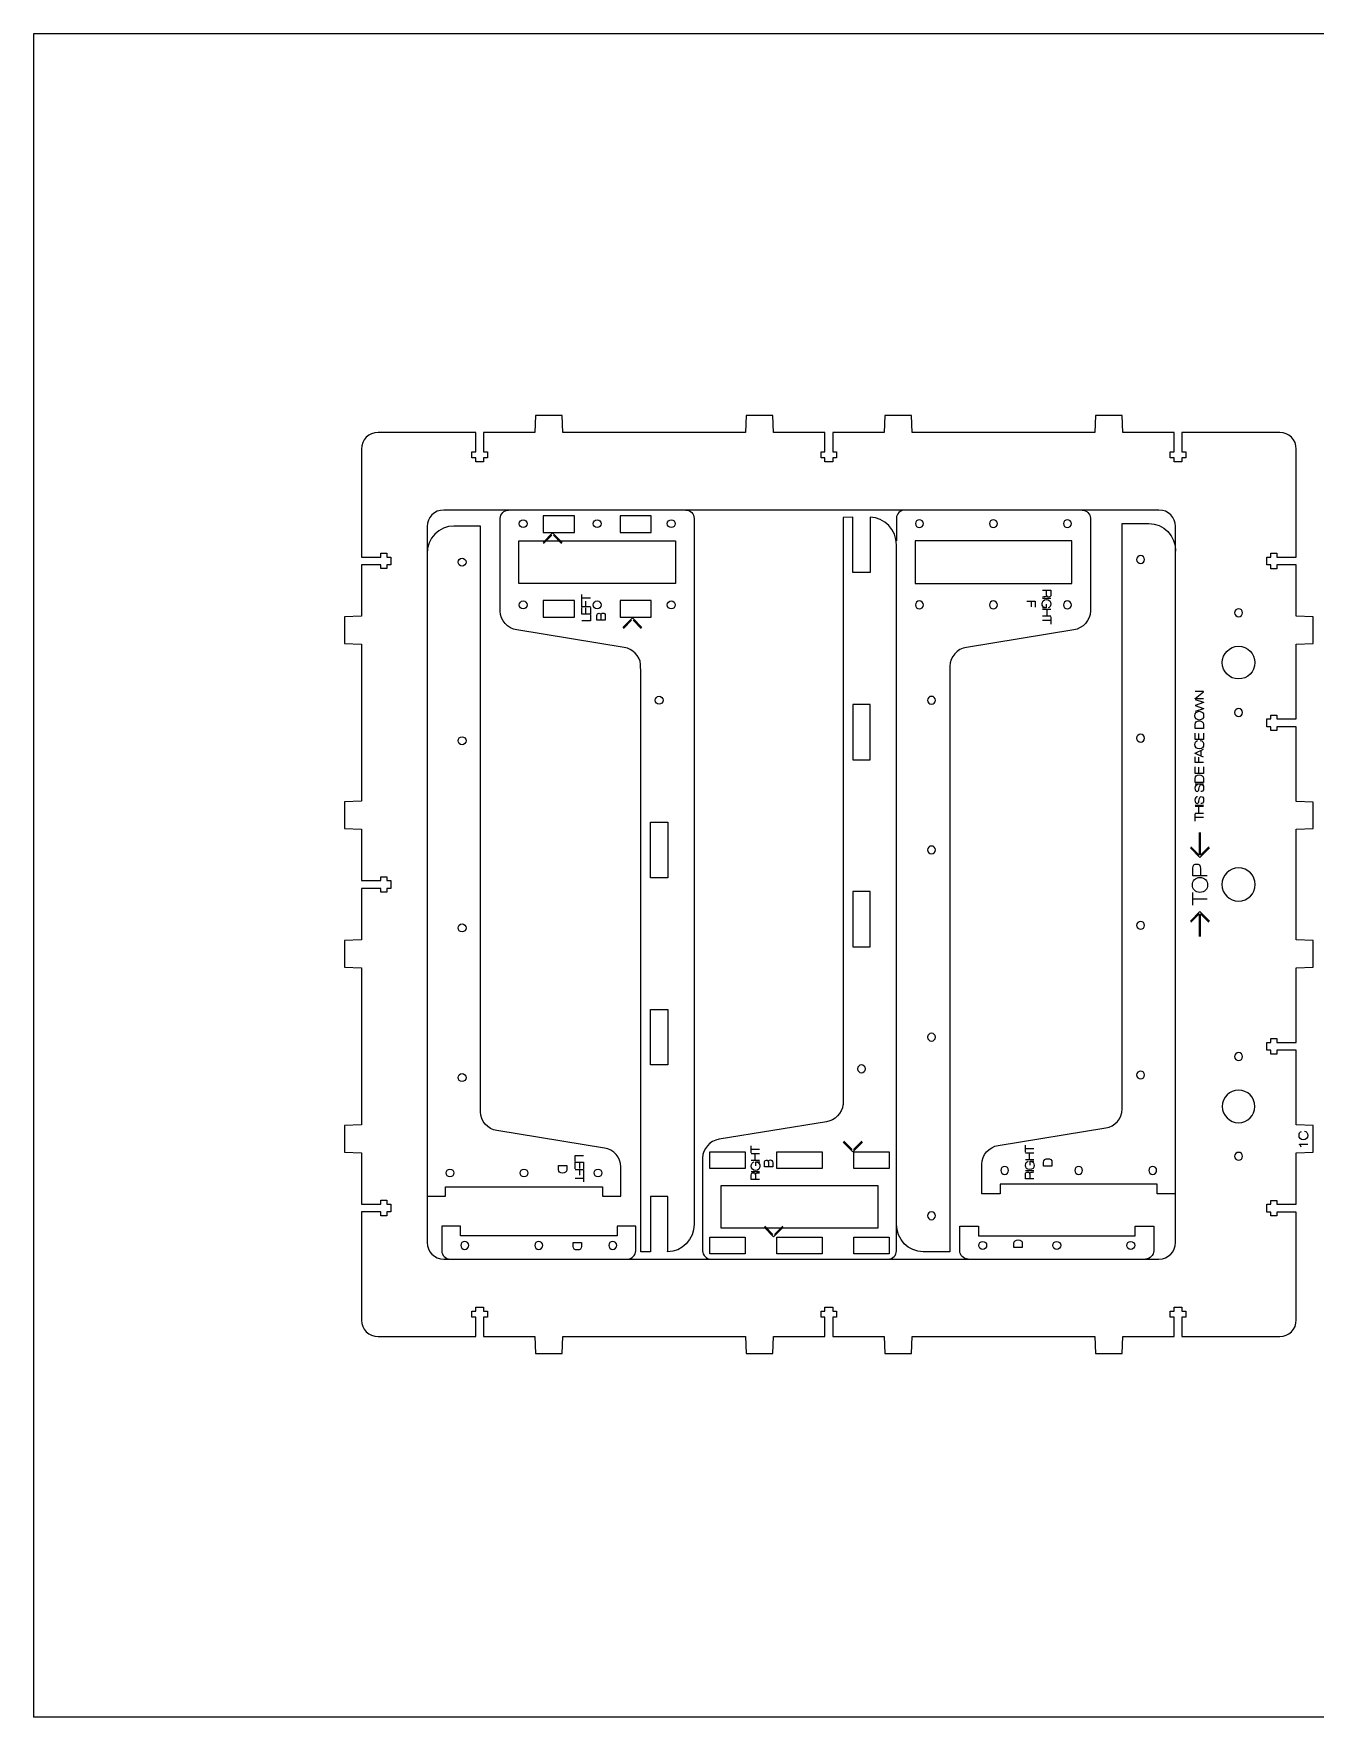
# Model space of a CAD drawing. Header units: millimetres. Extents: x -1219 to 0, y -610 to 0.
# Drawn here: x -1219 to -755, y -610 to 0 of the extents above; entities that cross this region are included whole.
import ezdxf

# ---------------------------------------------------------------- set-up
doc = ezdxf.new("R2010")
doc.units = ezdxf.units.MM
doc.layers.get('0').update_dxf_attribs({"linetype": 'CONTINUOUS', "true_color": 0xffffff})

msp = doc.modelspace()

# ---------------------------------------------------------------- linework, layer by layer
for p, q in [((0, 0), (-1219.2, 0)), ((-1219.2, 0), (-1219.2, -609.6)), ((0, -609.6), (-1219.2, -609.6))]:
    msp.add_line(p, q)
at = {"color": 1, "true_color": 0xff0000}
for points in [[(-1027.78, -138.27), (-1037.41, -138.27), (-1037.66, -144.38), (-1056.27, -144.38), (-1056.27, -151.42), (-1054.86, -151.42), (-1054.86, -153.63), (-1056.27, -153.63), (-1056.27, -155.08), (-1059.08, -155.08), (-1059.08, -153.63), (-1060.48, -153.63), (-1060.48, -151.42), (-1059.08, -151.42), (-1059.08, -144.38), (-1094.48, -144.38)], [(-767.9, -144.38), (-787.2, -144.38), (-803.31, -144.38), (-803.31, -151.42), (-801.9, -151.42), (-801.9, -153.63), (-803.31, -153.63), (-803.31, -155.08), (-806.12, -155.08), (-806.12, -153.63), (-807.52, -153.63), (-807.52, -151.42), (-806.12, -151.42), (-806.12, -144.38), (-824.73, -144.38), (-824.98, -138.28), (-834.61, -138.28), (-834.86, -144.38), (-901.04, -144.38), (-901.3, -138.28), (-910.93, -138.28), (-911.18, -144.38), (-929.79, -144.38), (-929.79, -151.42), (-928.38, -151.42), (-928.38, -153.63), (-929.79, -153.63), (-929.79, -155.08), (-932.6, -155.08), (-932.6, -153.63), (-934, -153.63), (-934, -151.42), (-932.6, -151.42), (-932.6, -144.38), (-951.2, -144.38), (-951.46, -138.28), (-961.09, -138.28), (-961.34, -144.38), (-1027.53, -144.38), (-1027.78, -138.27), (-1027.78, -138.27)], [(-1100.5, -150.4), (-1100.5, -169.7), (-1100.5, -189.49), (-1093.46, -189.49), (-1093.46, -188.08), (-1091.25, -188.08), (-1091.25, -189.49), (-1089.81, -189.49), (-1089.81, -192.3), (-1091.25, -192.3), (-1091.25, -193.7), (-1093.46, -193.7), (-1093.46, -192.3), (-1100.5, -192.3), (-1100.5, -210.91), (-1106.61, -211.16), (-1106.61, -220.79), (-1100.5, -221.04), (-1100.5, -277.9), (-1106.61, -278.15), (-1106.61, -287.78), (-1100.5, -288.03), (-1100.5, -306.64), (-1093.46, -306.64), (-1093.46, -305.24), (-1091.25, -305.24), (-1091.25, -306.64), (-1089.81, -306.64), (-1089.81, -309.45), (-1091.25, -309.45), (-1091.25, -310.86), (-1093.46, -310.86), (-1093.46, -309.45), (-1100.5, -309.45), (-1100.5, -328.06), (-1106.61, -328.31), (-1106.61, -337.94), (-1100.5, -338.19), (-1100.5, -395.07), (-1106.61, -395.32), (-1106.61, -404.95), (-1100.5, -405.2), (-1100.5, -423.81), (-1093.46, -423.81), (-1093.46, -422.4), (-1091.25, -422.4), (-1091.25, -423.81), (-1089.81, -423.81), (-1089.81, -426.62), (-1091.25, -426.62), (-1091.25, -428.02), (-1093.46, -428.02), (-1093.46, -426.62), (-1100.5, -426.62), (-1100.5, -442.72), (-1100.5, -465.74)], [(-761.88, -465.73), (-761.88, -446.43), (-761.88, -426.66), (-768.92, -426.66), (-768.92, -428.06), (-771.13, -428.06), (-771.13, -426.66), (-772.58, -426.66), (-772.58, -423.85), (-771.13, -423.85), (-771.13, -422.44), (-768.92, -422.44), (-768.92, -423.85), (-761.88, -423.85), (-761.88, -405.24), (-755.77, -404.99), (-755.77, -395.35), (-761.88, -395.1), (-761.88, -368.08), (-768.92, -368.08), (-768.92, -369.48), (-771.13, -369.48), (-771.13, -368.08), (-772.58, -368.08), (-772.58, -365.27), (-771.13, -365.27), (-771.13, -363.86), (-768.92, -363.86), (-768.92, -365.27), (-761.88, -365.27), (-761.88, -338.24), (-755.77, -337.99), (-755.77, -328.36), (-761.88, -328.11), (-761.88, -288.08), (-755.77, -287.83), (-755.77, -278.2), (-761.88, -277.95), (-761.88, -250.92), (-768.92, -250.92), (-768.92, -252.32), (-771.13, -252.32), (-771.13, -250.92), (-772.58, -250.92), (-772.58, -248.11), (-771.13, -248.11), (-771.13, -246.7), (-768.92, -246.7), (-768.92, -248.11), (-761.88, -248.11), (-761.88, -221.08), (-755.77, -220.83), (-755.77, -211.2), (-761.88, -210.95), (-761.88, -192.34), (-768.92, -192.34), (-768.92, -193.74), (-771.13, -193.74), (-771.13, -192.34), (-772.58, -192.34), (-772.58, -189.53), (-771.13, -189.53), (-771.13, -188.12), (-768.92, -188.12), (-768.92, -189.53), (-761.88, -189.53), (-761.88, -150.4)], [(-811.62, -172.47), (-1070.7, -172.47), (-1070.7, -172.47)], [(-1050.21, -209.05), (-1050.21, -179.45), (-1050.21, -175.5)], [(-1034.64, -180.66), (-1023.37, -180.66), (-1023.37, -174.59), (-1034.64, -174.59), (-1034.64, -180.66), (-1034.64, -180.66)], [(-1006.82, -180.66), (-995.56, -180.66), (-995.56, -174.59), (-1006.82, -174.59), (-1006.82, -180.66), (-1006.82, -180.66)], [(-979.99, -175.5), (-979.99, -427.85), (-979.99, -431.04)], [(-916.27, -175.08), (-916.27, -195.14), (-922.5, -195.14), (-922.5, -175.12), (-922.5, -175.1), (-926.04, -175.12), (-926.04, -256.38), (-926.04, -387.8), (-926.09, -387.8)], [(-906.7, -175.48), (-906.7, -183.62)], [(-836.48, -175.48), (-836.48, -209.03)], [(-1076.72, -178.49), (-1076.72, -437.65)], [(-1057.37, -390.33), (-1057.37, -178.27), (-1067.05, -178.27)], [(-1040.48, -177.42), (-1040.48, -177.42)], [(-1013.67, -177.42), (-1013.67, -177.42)], [(-986.86, -177.42), (-986.86, -177.42)], [(-899.83, -177.41), (-899.83, -177.41)], [(-873.02, -177.41), (-873.02, -177.41)], [(-846.21, -177.41), (-846.21, -177.41)], [(-824.94, -389.4), (-824.94, -177.34), (-815.27, -177.34)], [(-805.6, -437.65), (-805.6, -178.49)], [(-1043.49, -183.62), (-986.71, -183.62), (-986.71, -199.12), (-1043.49, -199.12), (-1043.49, -183.62), (-1043.49, -183.62)], [(-906.7, -440.65), (-906.71, -188.3), (-906.71, -185.11)], [(-899.98, -199.11), (-843.2, -199.11), (-843.2, -183.61), (-899.98, -183.61), (-899.98, -199.11), (-899.98, -199.11)], [(-1065.47, -191.33), (-1065.47, -191.33)], [(-816.85, -190.4), (-816.85, -190.4)], [(-1040.48, -206.83), (-1040.48, -206.83)], [(-1034.64, -211.3), (-1023.37, -211.3), (-1023.37, -205.24), (-1034.64, -205.24), (-1034.64, -211.3), (-1034.64, -211.3)], [(-1013.67, -206.83), (-1013.67, -206.83)], [(-1006.82, -211.3), (-995.56, -211.3), (-995.56, -205.24), (-1006.82, -205.24), (-1006.82, -211.3), (-1006.82, -211.3)], [(-986.86, -206.83), (-986.86, -206.83)], [(-899.83, -206.82), (-899.83, -206.82)], [(-873.02, -206.82), (-873.02, -206.82)], [(-846.21, -206.82), (-846.21, -206.82)], [(-782.79, -208.24), (-782.79, -208.24)], [(-1005.3, -222.22), (-1044.24, -215.84)], [(-842.45, -215.83), (-881.39, -222.21)], [(-989.66, -441.07), (-989.55, -440.53), (-989.55, -421.01), (-995.78, -421.01), (-995.78, -441.03), (-999.33, -441.03), (-999.33, -359.77), (-999.32, -231.38), (-999.37, -228.35)], [(-887.36, -229), (-887.36, -441.06), (-897.03, -441.06)], [(-776.87, -227.73), (-776.87, -227.73)], [(-991.24, -241.34), (-991.24, -241.34)], [(-922.5, -262.89), (-916.27, -262.89), (-916.27, -242.83), (-922.5, -242.83), (-922.5, -262.89), (-922.5, -262.89)], [(-895.45, -241.36), (-895.45, -241.36)], [(-782.79, -244.36), (-782.79, -244.36)], [(-1065.47, -256.01), (-1065.47, -256.01)], [(-816.85, -255.08), (-816.85, -255.08)], [(-995.78, -285.53), (-989.55, -285.53), (-989.55, -305.59), (-995.78, -305.59), (-995.78, -285.53), (-995.78, -285.53)], [(-895.45, -295.55), (-895.45, -295.55)], [(-782.79, -302.05), (-782.79, -302.05)], [(-922.5, -330.62), (-916.27, -330.62), (-916.27, -310.56), (-922.5, -310.56), (-922.5, -330.62), (-922.5, -330.62)], [(-816.85, -322.85), (-816.85, -322.85)], [(-1065.47, -323.78), (-1065.47, -323.78)], [(-995.78, -353.26), (-989.55, -353.26), (-989.55, -373.32), (-995.78, -373.32), (-995.78, -353.26), (-995.78, -353.26)], [(-895.45, -363.34), (-895.45, -363.34)], [(-782.79, -368.93), (-782.79, -368.93)], [(-917.96, -374.81), (-917.96, -374.81)], [(-816.85, -377.03), (-816.85, -377.03)], [(-1065.47, -377.97), (-1065.47, -377.97)], [(-782.79, -382.5), (-782.79, -382.5)], [(-932.02, -393.93), (-970.96, -400.31)], [(-869.86, -402.57), (-830.91, -396.19)], [(-1012.46, -403.5), (-1051.4, -397.12)], [(-976.93, -407.1), (-976.93, -436.7), (-976.93, -440.65)], [(-974.3, -404.85), (-961.45, -404.85), (-961.45, -410.92), (-974.3, -410.92), (-974.3, -404.85), (-974.3, -404.85)], [(-949.99, -404.85), (-933.64, -404.85), (-933.64, -410.92), (-949.99, -410.92), (-949.99, -404.85), (-949.99, -404.85)], [(-922.18, -404.85), (-909.34, -404.85), (-909.34, -410.92), (-922.18, -410.92), (-922.18, -404.85), (-922.18, -404.85)], [(-782.79, -405.04), (-782.79, -405.04)], [(-1076.72, -420.95), (-1070, -420.95), (-1070, -417.54), (-1013.21, -417.54), (-1013.21, -420.95), (-1006.49, -420.95), (-1006.49, -410.3)], [(-1069.84, -412.51), (-1069.84, -412.51)], [(-1043.03, -412.51), (-1043.03, -412.51)], [(-1016.22, -412.51), (-1016.22, -412.51)], [(-805.6, -420.02), (-812.32, -420.02), (-812.32, -416.61), (-869.1, -416.61), (-869.1, -420.02), (-875.82, -420.02), (-875.82, -409.36)], [(-866.09, -411.58), (-866.09, -411.58)], [(-839.28, -411.58), (-839.28, -411.58)], [(-812.47, -411.58), (-812.47, -411.58)], [(-970.21, -417.03), (-913.43, -417.03), (-913.43, -432.53), (-970.21, -432.53), (-970.21, -417.03)], [(-1001.15, -440.65), (-1001.15, -431.8), (-1007.87, -431.8), (-1007.87, -435.21), (-1064.65, -435.21), (-1064.65, -431.8), (-1071.37, -431.8), (-1071.37, -440.65)], [(-895.45, -428), (-895.45, -428)], [(-883.77, -440.65), (-883.77, -431.8), (-877.05, -431.8), (-877.05, -435.21), (-820.27, -435.21), (-820.27, -431.8), (-813.55, -431.8), (-813.55, -440.65)], [(-1061.64, -438.73), (-1061.64, -438.73)], [(-1034.83, -438.73), (-1034.83, -438.73)], [(-1008.02, -438.73), (-1008.02, -438.73)], [(-974.3, -435.7), (-961.45, -435.7), (-961.45, -441.76), (-974.3, -441.76), (-974.3, -435.7), (-974.3, -435.7)], [(-949.99, -435.7), (-933.64, -435.7), (-933.64, -441.76), (-949.99, -441.76), (-949.99, -435.7), (-949.99, -435.7)], [(-922.18, -435.7), (-909.34, -435.7), (-909.34, -441.76), (-922.18, -441.76), (-922.18, -435.7), (-922.18, -435.7)], [(-876.9, -438.73), (-876.9, -438.73)], [(-850.09, -438.73), (-850.09, -438.73)], [(-823.28, -438.73), (-823.28, -438.73)], [(-1070.7, -443.67), (-811.62, -443.67)], [(-1094.48, -471.76), (-1075.18, -471.76), (-1059.08, -471.76), (-1059.08, -464.72), (-1060.48, -464.72), (-1060.48, -462.51), (-1059.08, -462.51), (-1059.08, -461.06), (-1056.27, -461.06), (-1056.27, -462.51), (-1054.86, -462.51), (-1054.86, -464.72), (-1056.27, -464.72), (-1056.27, -471.76), (-1037.66, -471.76), (-1037.41, -477.87), (-1027.78, -477.87), (-1027.52, -471.76), (-961.34, -471.76), (-961.09, -477.87), (-951.45, -477.87), (-951.2, -471.76), (-932.6, -471.76), (-932.6, -464.72), (-934, -464.72), (-934, -462.51), (-932.6, -462.51), (-932.6, -461.06), (-929.79, -461.06), (-929.79, -462.51), (-928.38, -462.51), (-928.38, -464.72), (-929.79, -464.72), (-929.79, -471.76), (-911.18, -471.76), (-910.93, -477.87), (-901.29, -477.87), (-901.04, -471.76), (-834.86, -471.76), (-834.61, -477.87), (-824.98, -477.87), (-824.72, -471.76), (-806.12, -471.76), (-806.12, -464.72), (-807.52, -464.72), (-807.52, -462.51), (-806.12, -462.51), (-806.12, -461.06), (-803.31, -461.06), (-803.31, -462.51), (-801.9, -462.51), (-801.9, -464.72), (-803.31, -464.72), (-803.31, -471.76), (-784.03, -471.76), (-767.9, -471.75)]]:
    msp.add_lwpolyline(points, dxfattribs=at)
at = {"color": 5, "true_color": 0x0000ff}
for points in [[(-1027.74, -184.19), (-1031.23, -180.7), (-1034.72, -184.19)], [(-1031.48, -181.56), (-1034.49, -184.57)], [(-1027.98, -184.56), (-1030.98, -181.56)], [(-1020.63, -205.66), (-1020.63, -203.02)], [(-1017.57, -204.33), (-1020.63, -204.33)], [(-1017.57, -207.47), (-1020.63, -207.47), (-1020.63, -205.32)], [(-1019.21, -207.47), (-1019.21, -205.45)], [(-859.54, -205.49), (-856.51, -205.49), (-856.51, -207.61)], [(-857.92, -205.49), (-857.92, -207.49)], [(-852.46, -206.52), (-852.46, -207.93), (-853.87, -207.93)], [(-853.8, -201.51), (-850.8, -201.51), (-850.8, -203.16)], [(-850.8, -204.49), (-853.8, -204.49)], [(-852.34, -203.27), (-852.35, -201.51)], [(-852.34, -203.28), (-852.34, -203.27)], [(-1017.57, -207.74), (-1017.57, -210.14), (-1020.63, -210.14), (-1020.63, -207.76)], [(-1017.57, -210.44), (-1017.57, -212.58), (-1020.63, -212.58)], [(-1019.21, -210.14), (-1019.21, -207.86)], [(-1015.18, -212.33), (-1015.18, -210.69)], [(-1012.15, -210.8), (-1012.15, -212.33), (-1015.18, -212.33), (-1015.18, -212.33)], [(-1013.74, -210.54), (-1013.74, -212.33)], [(-1013.74, -210.54), (-1013.74, -210.54)], [(-998.88, -215), (-1002.37, -211.51), (-1005.86, -215)], [(-1002.62, -212.37), (-1005.63, -215.38)], [(-999.12, -215.37), (-1002.12, -212.37)], [(-853.8, -208.38), (-850.8, -208.38)], [(-850.8, -210.95), (-853.8, -210.95)], [(-853.8, -212.41), (-850.83, -212.41)], [(-852.2, -208.38), (-852.2, -210.95)], [(-850.8, -211.16), (-850.8, -213.74)], [(-795.52, -240.79), (-798.55, -240.79), (-798.55, -240.68), (-795.52, -238.29), (-795.52, -238.19), (-798.55, -238.19)], [(-798.55, -241.09), (-795.52, -242.1), (-795.52, -242.21), (-798.54, -243.25), (-798.54, -243.26), (-795.52, -244.3), (-795.52, -244.41), (-798.55, -245.42)], [(-798.62, -246.93), (-798.62, -246.93)], [(-798.55, -251.56), (-798.55, -250.08)], [(-795.52, -250.08), (-795.52, -251.56), (-798.55, -251.56), (-798.55, -251.56)], [(-795.52, -253.21), (-795.52, -255.6), (-798.55, -255.6), (-798.55, -253.24)], [(-797.14, -255.6), (-797.14, -253.34)], [(-795.52, -262.01), (-798.55, -260.62), (-798.55, -260.51), (-795.52, -259.11)], [(-795.52, -263.93), (-798.55, -263.93), (-798.55, -261.81)], [(-797.14, -263.93), (-797.14, -261.93)], [(-796.52, -259.57), (-796.52, -261.56)], [(-795.52, -265.48), (-795.52, -267.86), (-798.55, -267.86), (-798.55, -265.5)], [(-797.14, -267.86), (-797.14, -265.6)], [(-798.55, -271.12), (-798.55, -269.65)], [(-795.52, -269.65), (-795.52, -271.12), (-798.55, -271.12), (-798.55, -271.12)], [(-798.55, -271.58), (-795.52, -271.58)], [(-797.15, -273.59), (-796.98, -272.59)], [(-798.55, -279.28), (-795.52, -279.28)], [(-798.55, -279.71), (-795.52, -279.71)], [(-797.15, -277.93), (-796.98, -276.92)], [(-797.14, -282.31), (-797.14, -279.71)], [(-795.52, -282.31), (-798.55, -282.31)], [(-798.55, -285.09), (-798.55, -282.48)], [(-795.52, -283.78), (-798.55, -283.78)], [(-797.04, -289.23), (-797.04, -297.43), (-800.05, -294.42)], [(-793.54, -294.43), (-796.53, -297.43), (-796.53, -289.23)], [(-793.3, -294.8), (-796.79, -298.29), (-800.27, -294.8)], [(-794.17, -304.9), (-799.4, -304.9), (-799.4, -302.1)], [(-796.55, -302.31), (-796.56, -304.9)], [(-799.52, -308.22), (-799.52, -308.22)], [(-799.4, -315.49), (-799.4, -310.98)], [(-794.17, -313.31), (-799.35, -313.31)], [(-800.27, -321.34), (-796.79, -317.85), (-793.3, -321.34)], [(-800.04, -321.71), (-797.04, -318.72), (-797.04, -326.92)], [(-796.54, -326.92), (-796.54, -318.71), (-793.53, -321.72)], [(-925.98, -401.35), (-922.5, -404.84), (-919.01, -401.35)], [(-925.75, -400.98), (-922.75, -403.98)], [(-922.24, -403.98), (-919.23, -400.97)], [(-760.73, -402.21), (-760.73, -402.1), (-757.75, -402.1)], [(-1023.08, -408.33), (-1023.08, -406.18), (-1020.03, -406.18)], [(-959.3, -405.25), (-959.3, -402.67)], [(-959.3, -405.46), (-956.3, -405.46)], [(-956.3, -408.02), (-959.3, -408.02)], [(-956.3, -404), (-959.27, -404)], [(-957.9, -408.02), (-957.9, -405.46)], [(-859.98, -404.99), (-859.98, -402.41)], [(-859.98, -405.2), (-856.98, -405.2)], [(-856.98, -407.77), (-859.98, -407.77)], [(-856.98, -403.74), (-859.95, -403.74)], [(-858.58, -407.77), (-858.58, -405.2)], [(-858.32, -409.64), (-858.32, -408.23), (-856.91, -408.23)], [(-1029.14, -411.27), (-1029.14, -409.8), (-1026.11, -409.8), (-1026.11, -409.8)], [(-1026.11, -409.8), (-1026.11, -411.27)], [(-1023.08, -411.03), (-1023.08, -408.62), (-1020.03, -408.62), (-1020.03, -411)], [(-1023.08, -411.3), (-1020.03, -411.3), (-1020.03, -413.44)], [(-1023.08, -414.43), (-1020.03, -414.43)], [(-1021.45, -408.62), (-1021.45, -410.91)], [(-1021.45, -411.3), (-1021.45, -413.32)], [(-1020.03, -413.11), (-1020.03, -415.75)], [(-959.3, -411.92), (-956.3, -411.92)], [(-956.3, -414.9), (-959.3, -414.9), (-959.3, -413.25)], [(-957.76, -413.13), (-957.76, -413.14)], [(-957.76, -413.14), (-957.75, -414.9)], [(-957.64, -409.89), (-957.64, -408.48), (-956.23, -408.48)], [(-954.54, -410.33), (-954.54, -408.69)], [(-951.51, -408.8), (-951.51, -410.33), (-954.54, -410.33), (-954.54, -410.33)], [(-953.1, -408.54), (-953.1, -410.33)], [(-953.1, -408.54), (-953.09, -408.54)], [(-859.98, -411.66), (-856.98, -411.66)], [(-856.98, -414.64), (-859.98, -414.64), (-859.98, -412.99)], [(-858.44, -412.88), (-858.43, -412.88), (-858.43, -414.64)], [(-853.42, -410.1), (-853.42, -408.62)], [(-850.38, -408.62), (-850.38, -410.1), (-853.42, -410.1), (-853.42, -410.1)], [(-954.67, -432.18), (-951.19, -435.67), (-947.7, -432.18)], [(-954.44, -431.81), (-951.44, -434.81)], [(-950.93, -434.81), (-947.92, -431.8)], [(-1023.8, -439.11), (-1023.8, -437.63), (-1020.77, -437.63), (-1020.77, -437.63)], [(-1020.77, -437.63), (-1020.77, -439.11)], [(-864.15, -439.47), (-864.15, -438)], [(-861.12, -438), (-861.12, -439.47), (-864.15, -439.47), (-864.15, -439.47)]]:
    msp.add_lwpolyline(points, dxfattribs=at)
at = {"color": 1, "true_color": 0xff0000}
for points in [[(-1094.48, -144.38), (-1097.79, -144.38), (-1100.5, -147.09), (-1100.5, -150.4)], [(-761.88, -150.4), (-761.88, -147.09), (-764.59, -144.38), (-767.9, -144.38)], [(-1070.7, -172.47), (-1074.01, -172.47), (-1076.72, -175.18), (-1076.72, -178.49)], [(-1050.21, -175.5), (-1050.21, -173.84), (-1048.85, -172.49), (-1047.2, -172.49)], [(-1043.34, -177.42), (-1043.34, -176.63), (-1042.7, -175.99), (-1041.91, -175.99)], [(-1041.91, -175.99), (-1041.12, -175.99), (-1040.48, -176.63), (-1040.48, -177.42)], [(-1016.53, -177.42), (-1016.53, -176.63), (-1015.89, -175.99), (-1015.1, -175.99)], [(-1015.1, -175.99), (-1014.31, -175.99), (-1013.67, -176.63), (-1013.67, -177.42)], [(-989.72, -177.42), (-989.72, -176.63), (-989.08, -175.99), (-988.29, -175.99)], [(-988.29, -175.99), (-987.5, -175.99), (-986.86, -176.63), (-986.86, -177.42)], [(-982.99, -172.49), (-981.34, -172.49), (-979.99, -173.84), (-979.99, -175.5)], [(-906.71, -185.11), (-906.71, -179.63), (-911, -175.14), (-916.27, -175.08)], [(-903.69, -172.47), (-905.35, -172.47), (-906.7, -173.83), (-906.7, -175.48)], [(-898.4, -175.98), (-899.19, -175.98), (-899.83, -176.62), (-899.83, -177.41)], [(-896.97, -177.41), (-896.97, -176.62), (-897.61, -175.98), (-898.4, -175.98)], [(-871.59, -175.98), (-872.38, -175.98), (-873.02, -176.62), (-873.02, -177.41)], [(-870.16, -177.41), (-870.16, -176.62), (-870.8, -175.98), (-871.59, -175.98)], [(-844.78, -175.98), (-845.57, -175.98), (-846.21, -176.62), (-846.21, -177.41)], [(-843.35, -177.41), (-843.35, -176.62), (-843.99, -175.98), (-844.78, -175.98)], [(-839.49, -172.47), (-837.84, -172.47), (-836.48, -173.83), (-836.48, -175.48)], [(-805.6, -178.49), (-805.6, -175.18), (-808.31, -172.47), (-811.62, -172.47)], [(-1067.05, -178.27), (-1072.36, -178.27), (-1076.72, -182.78), (-1076.72, -188.3)], [(-1041.91, -178.85), (-1042.7, -178.85), (-1043.34, -178.21), (-1043.34, -177.42)], [(-1040.48, -177.42), (-1040.48, -178.21), (-1041.12, -178.85), (-1041.91, -178.85)], [(-1015.1, -178.85), (-1015.89, -178.85), (-1016.53, -178.21), (-1016.53, -177.42)], [(-1013.67, -177.42), (-1013.67, -178.21), (-1014.31, -178.85), (-1015.1, -178.85)], [(-988.29, -178.85), (-989.08, -178.85), (-989.72, -178.21), (-989.72, -177.42)], [(-986.86, -177.42), (-986.86, -178.21), (-987.5, -178.85), (-988.29, -178.85)], [(-899.83, -177.41), (-899.83, -178.2), (-899.19, -178.84), (-898.4, -178.84)], [(-898.4, -178.84), (-897.61, -178.84), (-896.97, -178.2), (-896.97, -177.41)], [(-873.02, -177.41), (-873.02, -178.2), (-872.38, -178.84), (-871.59, -178.84)], [(-871.59, -178.84), (-870.8, -178.84), (-870.16, -178.2), (-870.16, -177.41)], [(-846.21, -177.41), (-846.21, -178.2), (-845.57, -178.84), (-844.78, -178.84)], [(-844.78, -178.84), (-843.99, -178.84), (-843.35, -178.2), (-843.35, -177.41)], [(-815.27, -177.34), (-809.95, -177.34), (-805.6, -181.85), (-805.6, -187.37)], [(-818.28, -188.97), (-819.07, -188.97), (-819.71, -189.61), (-819.71, -190.4)], [(-816.85, -190.4), (-816.85, -189.61), (-817.49, -188.97), (-818.28, -188.97)], [(-1065.47, -191.33), (-1065.47, -190.55), (-1064.83, -189.91), (-1064.04, -189.91)], [(-1064.04, -192.76), (-1064.83, -192.76), (-1065.47, -192.13), (-1065.47, -191.33)], [(-1064.04, -189.91), (-1063.25, -189.91), (-1062.61, -190.55), (-1062.61, -191.33)], [(-1062.61, -191.33), (-1062.61, -192.13), (-1063.25, -192.76), (-1064.04, -192.76)], [(-819.71, -190.4), (-819.71, -191.19), (-819.07, -191.83), (-818.28, -191.83)], [(-818.28, -191.83), (-817.49, -191.83), (-816.85, -191.19), (-816.85, -190.4)], [(-1043.34, -206.83), (-1043.34, -206.04), (-1042.7, -205.4), (-1041.91, -205.4)], [(-1041.91, -208.26), (-1042.7, -208.26), (-1043.34, -207.62), (-1043.34, -206.83)], [(-1041.91, -205.4), (-1041.12, -205.4), (-1040.48, -206.04), (-1040.48, -206.83)], [(-1040.48, -206.83), (-1040.48, -207.62), (-1041.12, -208.26), (-1041.91, -208.26)], [(-1016.53, -206.83), (-1016.53, -206.04), (-1015.89, -205.4), (-1015.1, -205.4)], [(-1015.1, -208.26), (-1015.89, -208.26), (-1016.53, -207.62), (-1016.53, -206.83)], [(-1015.1, -205.4), (-1014.31, -205.4), (-1013.67, -206.04), (-1013.67, -206.83)], [(-1013.67, -206.83), (-1013.67, -207.62), (-1014.31, -208.26), (-1015.1, -208.26)], [(-989.72, -206.83), (-989.72, -206.04), (-989.08, -205.4), (-988.29, -205.4)], [(-988.29, -208.26), (-989.08, -208.26), (-989.72, -207.62), (-989.72, -206.83)], [(-988.29, -205.4), (-987.5, -205.4), (-986.86, -206.04), (-986.86, -206.83)], [(-986.86, -206.83), (-986.86, -207.62), (-987.5, -208.26), (-988.29, -208.26)], [(-898.4, -205.39), (-899.19, -205.39), (-899.83, -206.03), (-899.83, -206.82)], [(-899.83, -206.82), (-899.83, -207.61), (-899.19, -208.25), (-898.4, -208.25)], [(-896.97, -206.82), (-896.97, -206.03), (-897.61, -205.39), (-898.4, -205.39)], [(-898.4, -208.25), (-897.61, -208.25), (-896.97, -207.61), (-896.97, -206.82)], [(-871.59, -205.39), (-872.38, -205.39), (-873.02, -206.03), (-873.02, -206.82)], [(-873.02, -206.82), (-873.02, -207.61), (-872.38, -208.25), (-871.59, -208.25)], [(-870.16, -206.82), (-870.16, -206.03), (-870.8, -205.39), (-871.59, -205.39)], [(-871.59, -208.25), (-870.8, -208.25), (-870.16, -207.61), (-870.16, -206.82)], [(-844.78, -205.39), (-845.57, -205.39), (-846.21, -206.03), (-846.21, -206.82)], [(-846.21, -206.82), (-846.21, -207.61), (-845.57, -208.25), (-844.78, -208.25)], [(-843.35, -206.82), (-843.35, -206.03), (-843.99, -205.39), (-844.78, -205.39)], [(-844.78, -208.25), (-843.99, -208.25), (-843.35, -207.61), (-843.35, -206.82)], [(-1044.24, -215.84), (-1047.52, -215.42), (-1050.21, -212.36), (-1050.21, -209.05)], [(-836.48, -209.03), (-836.48, -212.35), (-839.17, -215.4), (-842.45, -215.83)], [(-782.79, -208.24), (-783.58, -208.24), (-784.22, -208.88), (-784.22, -209.67)], [(-784.22, -209.67), (-784.22, -210.46), (-783.58, -211.1), (-782.79, -211.1)], [(-781.36, -209.67), (-781.36, -208.88), (-782, -208.24), (-782.79, -208.24)], [(-782.79, -211.1), (-782, -211.1), (-781.36, -210.46), (-781.36, -209.67)], [(-999.37, -228.35), (-999.69, -225.31), (-1002.23, -222.62), (-1005.3, -222.22)], [(-881.39, -222.21), (-884.68, -222.63), (-887.36, -225.69), (-887.36, -229)], [(-788.71, -227.73), (-788.71, -224.46), (-786.06, -221.81), (-782.79, -221.81)], [(-782.79, -221.81), (-779.52, -221.81), (-776.87, -224.46), (-776.87, -227.73)], [(-782.79, -233.65), (-786.06, -233.65), (-788.71, -231), (-788.71, -227.73)], [(-776.87, -227.73), (-776.87, -231), (-779.52, -233.65), (-782.79, -233.65)], [(-994.09, -241.34), (-994.09, -240.55), (-993.45, -239.91), (-992.67, -239.91)], [(-992.67, -242.77), (-993.45, -242.77), (-994.09, -242.13), (-994.09, -241.34)], [(-992.67, -239.91), (-991.88, -239.91), (-991.24, -240.55), (-991.24, -241.34)], [(-991.24, -241.34), (-991.24, -242.13), (-991.88, -242.77), (-992.67, -242.77)], [(-894.02, -239.93), (-894.81, -239.94), (-895.45, -240.57), (-895.45, -241.36)], [(-895.45, -241.36), (-895.45, -242.15), (-894.81, -242.79), (-894.02, -242.79)], [(-892.6, -241.36), (-892.6, -240.57), (-893.23, -239.93), (-894.02, -239.93)], [(-894.02, -242.79), (-893.23, -242.79), (-892.6, -242.15), (-892.6, -241.36)], [(-782.79, -244.36), (-783.58, -244.36), (-784.22, -245), (-784.22, -245.79)], [(-784.22, -245.79), (-784.22, -246.58), (-783.58, -247.21), (-782.79, -247.21)], [(-781.36, -245.79), (-781.36, -245), (-782, -244.36), (-782.79, -244.36)], [(-782.79, -247.21), (-782, -247.21), (-781.36, -246.58), (-781.36, -245.79)], [(-1065.47, -256.01), (-1065.47, -255.22), (-1064.83, -254.58), (-1064.04, -254.58)], [(-1064.04, -257.44), (-1064.83, -257.44), (-1065.47, -256.8), (-1065.47, -256.01)], [(-1064.04, -254.58), (-1063.25, -254.58), (-1062.61, -255.22), (-1062.61, -256.01)], [(-1062.61, -256.01), (-1062.61, -256.8), (-1063.25, -257.44), (-1064.04, -257.44)], [(-818.28, -253.65), (-819.07, -253.65), (-819.71, -254.29), (-819.71, -255.08)], [(-819.71, -255.08), (-819.71, -255.87), (-819.07, -256.51), (-818.28, -256.51)], [(-816.85, -255.08), (-816.85, -254.29), (-817.49, -253.65), (-818.28, -253.65)], [(-818.28, -256.51), (-817.49, -256.51), (-816.85, -255.87), (-816.85, -255.08)], [(-894.02, -294.12), (-894.81, -294.12), (-895.45, -294.76), (-895.45, -295.55)], [(-895.45, -295.55), (-895.45, -296.34), (-894.81, -296.98), (-894.02, -296.98)], [(-892.6, -295.55), (-892.6, -294.76), (-893.23, -294.12), (-894.02, -294.12)], [(-894.02, -296.98), (-893.23, -296.98), (-892.6, -296.34), (-892.6, -295.55)], [(-782.79, -302.05), (-786.11, -302.05), (-788.81, -304.75), (-788.81, -308.07)], [(-776.77, -308.07), (-776.77, -304.75), (-779.46, -302.05), (-782.79, -302.05)], [(-788.81, -308.07), (-788.81, -311.4), (-786.11, -314.09), (-782.79, -314.09)], [(-782.79, -314.09), (-779.46, -314.09), (-776.77, -311.4), (-776.77, -308.07)], [(-1065.47, -323.78), (-1065.47, -322.99), (-1064.83, -322.35), (-1064.04, -322.35)], [(-1064.04, -322.35), (-1063.25, -322.35), (-1062.61, -322.99), (-1062.61, -323.78)], [(-818.28, -321.42), (-819.07, -321.42), (-819.71, -322.06), (-819.71, -322.85)], [(-819.71, -322.85), (-819.71, -323.64), (-819.07, -324.28), (-818.28, -324.28)], [(-816.85, -322.85), (-816.85, -322.06), (-817.49, -321.42), (-818.28, -321.42)], [(-818.28, -324.28), (-817.49, -324.28), (-816.85, -323.64), (-816.85, -322.85)], [(-1064.04, -325.21), (-1064.83, -325.21), (-1065.47, -324.57), (-1065.47, -323.78)], [(-1062.61, -323.78), (-1062.61, -324.57), (-1063.25, -325.21), (-1064.04, -325.21)], [(-894.02, -361.91), (-894.81, -361.91), (-895.45, -362.55), (-895.45, -363.34)], [(-895.45, -363.34), (-895.45, -364.13), (-894.81, -364.77), (-894.02, -364.77)], [(-892.6, -363.34), (-892.6, -362.55), (-893.23, -361.91), (-894.02, -361.91)], [(-894.02, -364.77), (-893.23, -364.77), (-892.6, -364.13), (-892.6, -363.34)], [(-782.79, -368.93), (-783.58, -368.93), (-784.22, -369.57), (-784.22, -370.36)], [(-784.22, -370.36), (-784.22, -371.15), (-783.58, -371.79), (-782.79, -371.79)], [(-781.36, -370.36), (-781.36, -369.57), (-782, -368.93), (-782.79, -368.93)], [(-782.79, -371.79), (-782, -371.79), (-781.36, -371.15), (-781.36, -370.36)], [(-1065.47, -377.97), (-1065.47, -377.18), (-1064.83, -376.54), (-1064.04, -376.54)], [(-1064.04, -376.54), (-1063.25, -376.54), (-1062.61, -377.18), (-1062.61, -377.97)], [(-919.38, -373.38), (-920.17, -373.38), (-920.81, -374.02), (-920.81, -374.81)], [(-920.81, -374.81), (-920.81, -375.6), (-920.17, -376.24), (-919.38, -376.24)], [(-917.96, -374.81), (-917.96, -374.02), (-918.6, -373.38), (-919.38, -373.38)], [(-919.38, -376.24), (-918.6, -376.24), (-917.96, -375.6), (-917.96, -374.81)], [(-818.28, -375.6), (-819.07, -375.6), (-819.71, -376.24), (-819.71, -377.03)], [(-819.71, -377.03), (-819.71, -377.82), (-819.07, -378.46), (-818.28, -378.46)], [(-816.85, -377.03), (-816.85, -376.24), (-817.49, -375.6), (-818.28, -375.6)], [(-818.28, -378.46), (-817.49, -378.46), (-816.85, -377.82), (-816.85, -377.03)], [(-1064.04, -379.4), (-1064.83, -379.4), (-1065.47, -378.76), (-1065.47, -377.97)], [(-1062.61, -377.97), (-1062.61, -378.76), (-1063.25, -379.4), (-1064.04, -379.4)], [(-782.79, -382.5), (-786.06, -382.5), (-788.71, -385.15), (-788.71, -388.42)], [(-776.87, -388.42), (-776.87, -385.15), (-779.52, -382.5), (-782.79, -382.5)], [(-926.09, -387.8), (-926.41, -390.84), (-928.95, -393.53), (-932.02, -393.93)], [(-830.91, -396.19), (-827.63, -395.76), (-824.94, -392.71), (-824.94, -389.4)], [(-788.71, -388.42), (-788.71, -391.68), (-786.06, -394.33), (-782.79, -394.33)], [(-782.79, -394.33), (-779.52, -394.33), (-776.87, -391.68), (-776.87, -388.42)], [(-1051.4, -397.12), (-1054.69, -396.7), (-1057.37, -393.64), (-1057.37, -390.33)], [(-970.96, -400.31), (-974.24, -400.73), (-976.93, -403.79), (-976.93, -407.1)], [(-1006.49, -410.3), (-1006.49, -406.98), (-1009.18, -403.93), (-1012.46, -403.5)], [(-875.82, -409.36), (-875.82, -406.05), (-873.14, -403), (-869.86, -402.57)], [(-782.79, -405.04), (-783.58, -405.04), (-784.22, -405.68), (-784.22, -406.47)], [(-784.22, -406.47), (-784.22, -407.26), (-783.58, -407.9), (-782.79, -407.9)], [(-781.36, -406.47), (-781.36, -405.68), (-782, -405.04), (-782.79, -405.04)], [(-782.79, -407.9), (-782, -407.9), (-781.36, -407.26), (-781.36, -406.47)], [(-1069.84, -412.51), (-1069.84, -411.73), (-1069.2, -411.08), (-1068.42, -411.08)], [(-1068.42, -413.94), (-1069.2, -413.94), (-1069.84, -413.3), (-1069.84, -412.51)], [(-1068.42, -411.08), (-1067.63, -411.08), (-1066.99, -411.73), (-1066.99, -412.51)], [(-1066.99, -412.51), (-1066.99, -413.3), (-1067.63, -413.94), (-1068.42, -413.94)], [(-1043.03, -412.51), (-1043.03, -411.73), (-1042.39, -411.08), (-1041.61, -411.08)], [(-1041.61, -413.94), (-1042.39, -413.94), (-1043.03, -413.3), (-1043.03, -412.51)], [(-1041.61, -411.08), (-1040.82, -411.08), (-1040.18, -411.73), (-1040.18, -412.51)], [(-1040.18, -412.51), (-1040.18, -413.3), (-1040.82, -413.94), (-1041.61, -413.94)], [(-1016.22, -412.51), (-1016.22, -411.73), (-1015.58, -411.08), (-1014.79, -411.08)], [(-1014.79, -413.94), (-1015.58, -413.94), (-1016.22, -413.3), (-1016.22, -412.51)], [(-1014.79, -411.08), (-1014.01, -411.08), (-1013.37, -411.73), (-1013.37, -412.51)], [(-1013.37, -412.51), (-1013.37, -413.3), (-1014.01, -413.94), (-1014.79, -413.94)], [(-867.52, -410.15), (-868.31, -410.15), (-868.95, -410.79), (-868.95, -411.58)], [(-868.95, -411.58), (-868.95, -412.37), (-868.31, -413.01), (-867.52, -413.01)], [(-866.09, -411.58), (-866.09, -410.79), (-866.73, -410.15), (-867.52, -410.15)], [(-867.52, -413.01), (-866.73, -413.01), (-866.09, -412.37), (-866.09, -411.58)], [(-840.71, -410.15), (-841.5, -410.15), (-842.14, -410.79), (-842.14, -411.58)], [(-842.14, -411.58), (-842.14, -412.37), (-841.5, -413.01), (-840.71, -413.01)], [(-839.28, -411.58), (-839.28, -410.79), (-839.92, -410.15), (-840.71, -410.15)], [(-840.71, -413.01), (-839.92, -413.01), (-839.28, -412.37), (-839.28, -411.58)], [(-813.9, -410.15), (-814.69, -410.15), (-815.33, -410.79), (-815.33, -411.58)], [(-815.33, -411.58), (-815.33, -412.37), (-814.69, -413.01), (-813.9, -413.01)], [(-812.47, -411.58), (-812.47, -410.79), (-813.11, -410.15), (-813.9, -410.15)], [(-813.9, -413.01), (-813.11, -413.01), (-812.47, -412.37), (-812.47, -411.58)], [(-894.02, -426.57), (-894.81, -426.57), (-895.45, -427.21), (-895.45, -428)], [(-892.6, -428), (-892.6, -427.21), (-893.23, -426.57), (-894.02, -426.57)], [(-979.99, -431.04), (-979.99, -436.56), (-984.34, -441.07), (-989.66, -441.07)], [(-897.03, -441.06), (-902.35, -441.06), (-906.7, -436.55), (-906.7, -431.03)], [(-895.45, -428), (-895.45, -428.79), (-894.81, -429.43), (-894.02, -429.43)], [(-894.02, -429.43), (-893.23, -429.43), (-892.6, -428.79), (-892.6, -428)], [(-1076.72, -437.65), (-1076.72, -440.96), (-1074.01, -443.67), (-1070.7, -443.67)], [(-1063.07, -437.3), (-1063.86, -437.3), (-1064.5, -437.94), (-1064.5, -438.73)], [(-1064.5, -438.73), (-1064.5, -439.52), (-1063.86, -440.16), (-1063.07, -440.16)], [(-1061.64, -438.73), (-1061.64, -437.94), (-1062.28, -437.3), (-1063.07, -437.3)], [(-1063.07, -440.16), (-1062.28, -440.16), (-1061.64, -439.52), (-1061.64, -438.73)], [(-1036.26, -437.3), (-1037.05, -437.3), (-1037.69, -437.94), (-1037.69, -438.73)], [(-1037.69, -438.73), (-1037.69, -439.52), (-1037.05, -440.16), (-1036.26, -440.16)], [(-1034.83, -438.73), (-1034.83, -437.94), (-1035.47, -437.3), (-1036.26, -437.3)], [(-1036.26, -440.16), (-1035.47, -440.16), (-1034.83, -439.52), (-1034.83, -438.73)], [(-1009.45, -437.3), (-1010.24, -437.3), (-1010.88, -437.94), (-1010.88, -438.73)], [(-1010.88, -438.73), (-1010.88, -439.52), (-1010.24, -440.16), (-1009.45, -440.16)], [(-1008.02, -438.73), (-1008.02, -437.94), (-1008.66, -437.3), (-1009.45, -437.3)], [(-1009.45, -440.16), (-1008.66, -440.16), (-1008.02, -439.52), (-1008.02, -438.73)], [(-876.9, -438.73), (-876.9, -437.94), (-876.26, -437.3), (-875.47, -437.3)], [(-875.47, -440.16), (-876.26, -440.16), (-876.9, -439.52), (-876.9, -438.73)], [(-875.47, -437.3), (-874.68, -437.3), (-874.04, -437.94), (-874.04, -438.73)], [(-874.04, -438.73), (-874.04, -439.52), (-874.68, -440.16), (-875.47, -440.16)], [(-850.09, -438.73), (-850.09, -437.94), (-849.45, -437.3), (-848.66, -437.3)], [(-848.66, -440.16), (-849.45, -440.16), (-850.09, -439.52), (-850.09, -438.73)], [(-848.66, -437.3), (-847.87, -437.3), (-847.23, -437.94), (-847.23, -438.73)], [(-847.23, -438.73), (-847.23, -439.52), (-847.87, -440.16), (-848.66, -440.16)], [(-823.28, -438.73), (-823.28, -437.94), (-822.64, -437.3), (-821.85, -437.3)], [(-821.85, -440.16), (-822.64, -440.16), (-823.28, -439.52), (-823.28, -438.73)], [(-821.85, -437.3), (-821.06, -437.3), (-820.42, -437.94), (-820.42, -438.73)], [(-820.42, -438.73), (-820.42, -439.52), (-821.06, -440.16), (-821.85, -440.16)], [(-811.62, -443.67), (-808.31, -443.67), (-805.6, -440.96), (-805.6, -437.65)], [(-1071.37, -440.65), (-1071.37, -442.31), (-1070.02, -443.66), (-1068.36, -443.66)], [(-1004.16, -443.66), (-1002.5, -443.66), (-1001.15, -442.31), (-1001.15, -440.65)], [(-976.93, -440.65), (-976.93, -442.31), (-975.57, -443.66), (-973.92, -443.66)], [(-909.71, -443.66), (-908.06, -443.66), (-906.7, -442.31), (-906.7, -440.65)], [(-880.76, -443.66), (-882.42, -443.66), (-883.77, -442.31), (-883.77, -440.65)], [(-813.55, -440.65), (-813.55, -442.31), (-814.9, -443.66), (-816.56, -443.66)], [(-1100.5, -465.74), (-1100.49, -469.05), (-1097.79, -471.76), (-1094.48, -471.76)], [(-767.9, -471.75), (-764.59, -471.75), (-761.88, -469.04), (-761.88, -465.73)]]:
    msp.add_open_spline(points, degree=3, dxfattribs=at)
at = {"color": 5, "true_color": 0x0000ff}
for points in [[(-853.93, -206.41), (-853.93, -205.55), (-853.36, -204.85), (-852.37, -204.85)], [(-852.96, -207.82), (-853.65, -207.61), (-853.93, -207.03), (-853.93, -206.41)], [(-852.97, -203.93), (-853.08, -203.93), (-853.68, -203.94), (-853.8, -204)], [(-852.34, -203.27), (-852.35, -203.73), (-852.56, -203.93), (-852.97, -203.93)], [(-852.37, -204.85), (-851.38, -204.85), (-850.8, -205.55), (-850.8, -206.41)], [(-851.62, -203.99), (-851.91, -203.99), (-852.31, -203.8), (-852.34, -203.28)], [(-850.8, -206.41), (-850.8, -207.34), (-851.22, -207.77), (-851.8, -207.88)], [(-850.8, -203.16), (-850.8, -203.76), (-851.09, -203.99), (-851.62, -203.99)], [(-1015.18, -210.69), (-1015.18, -210.21), (-1014.92, -209.87), (-1014.43, -209.87)], [(-1014.43, -209.87), (-1014.07, -209.87), (-1013.74, -210.19), (-1013.74, -210.54)], [(-1013.74, -210.54), (-1013.72, -210.15), (-1013.51, -209.78), (-1012.98, -209.78)], [(-1012.98, -209.78), (-1012.62, -209.78), (-1012.15, -210), (-1012.15, -210.8)], [(-852.46, -207.93), (-852.81, -207.88), (-852.96, -207.82), (-852.96, -207.82)], [(-798.62, -246.93), (-798.62, -246.06), (-798.04, -245.36), (-797.04, -245.36)], [(-797.04, -248.5), (-798.04, -248.5), (-798.62, -247.8), (-798.62, -246.93)], [(-798.55, -250.08), (-798.55, -249.24), (-797.94, -248.81), (-797.04, -248.81)], [(-797.04, -245.36), (-796.04, -245.36), (-795.45, -246.06), (-795.45, -246.93)], [(-795.45, -246.93), (-795.45, -247.8), (-796.04, -248.5), (-797.04, -248.5)], [(-797.04, -248.81), (-796.13, -248.81), (-795.52, -249.24), (-795.52, -250.08)], [(-798.62, -257.42), (-798.62, -256.7), (-798.33, -256.13), (-797.67, -255.97)], [(-796.67, -255.9), (-795.86, -255.99), (-795.45, -256.72), (-795.45, -257.42)], [(-797.04, -258.99), (-798.04, -258.99), (-798.62, -258.29), (-798.62, -257.42)], [(-795.45, -257.42), (-795.45, -258.29), (-796.04, -258.99), (-797.04, -258.99)], [(-797.7, -271.97), (-798.17, -272), (-798.62, -272.21), (-798.62, -273.22)], [(-798.62, -273.22), (-798.62, -273.99), (-798.34, -274.34), (-797.84, -274.34)], [(-798.55, -269.65), (-798.55, -268.81), (-797.94, -268.38), (-797.04, -268.38)], [(-797.84, -274.34), (-797.43, -274.34), (-797.26, -274.09), (-797.15, -273.59)], [(-797.04, -268.38), (-796.13, -268.38), (-795.52, -268.81), (-795.52, -269.65)], [(-796.98, -272.59), (-796.88, -272.12), (-796.68, -271.89), (-796.31, -271.89)], [(-795.45, -273.1), (-795.45, -274.3), (-796.09, -274.44), (-796.52, -274.44)], [(-796.31, -271.89), (-795.97, -271.89), (-795.45, -272.05), (-795.45, -273.1)], [(-797.7, -276.31), (-798.17, -276.34), (-798.62, -276.54), (-798.62, -277.55)], [(-798.62, -277.55), (-798.62, -278.32), (-798.34, -278.68), (-797.84, -278.68)], [(-797.84, -278.68), (-797.43, -278.68), (-797.26, -278.43), (-797.15, -277.93)], [(-796.98, -276.92), (-796.88, -276.46), (-796.68, -276.23), (-796.31, -276.23)], [(-795.45, -277.44), (-795.45, -278.64), (-796.09, -278.77), (-796.52, -278.78)], [(-796.31, -276.23), (-795.97, -276.23), (-795.45, -276.39), (-795.45, -277.44)], [(-799.4, -302.1), (-799.4, -300.99), (-798.76, -300.65), (-797.97, -300.65)], [(-797.97, -300.65), (-797.27, -300.65), (-796.55, -301.01), (-796.55, -302.31)], [(-799.52, -308.22), (-799.52, -306.72), (-798.51, -305.51), (-796.79, -305.51)], [(-796.79, -310.93), (-798.51, -310.93), (-799.52, -309.71), (-799.52, -308.22)], [(-796.79, -305.51), (-795.06, -305.51), (-794.05, -306.72), (-794.05, -308.22)], [(-794.05, -308.22), (-794.05, -309.71), (-795.06, -310.93), (-796.79, -310.93)], [(-760.91, -398.88), (-760.91, -398.16), (-760.62, -397.6), (-759.96, -397.43)], [(-759.33, -400.45), (-760.33, -400.45), (-760.91, -399.75), (-760.91, -398.88)], [(-760.17, -403.15), (-760.28, -402.69), (-760.53, -402.39), (-760.73, -402.21)], [(-757.75, -398.88), (-757.75, -399.75), (-758.33, -400.45), (-759.33, -400.45)], [(-758.96, -397.36), (-758.15, -397.45), (-757.75, -398.18), (-757.75, -398.88)], [(-954.54, -408.69), (-954.54, -408.21), (-954.28, -407.87), (-953.79, -407.87)], [(-953.79, -407.87), (-953.43, -407.87), (-953.09, -408.18), (-953.1, -408.54)], [(-953.09, -408.54), (-953.08, -408.15), (-952.87, -407.78), (-952.34, -407.78)], [(-952.34, -407.78), (-951.98, -407.78), (-951.51, -408), (-951.51, -408.8)], [(-859.98, -409.74), (-859.98, -408.81), (-859.56, -408.38), (-858.98, -408.27)], [(-858.32, -408.23), (-857.97, -408.27), (-857.82, -408.33), (-857.82, -408.33)], [(-857.82, -408.33), (-857.13, -408.54), (-856.84, -409.12), (-856.84, -409.74)], [(-853.42, -408.62), (-853.42, -407.78), (-852.8, -407.35), (-851.9, -407.35)], [(-851.9, -407.35), (-851, -407.35), (-850.38, -407.78), (-850.38, -408.62)], [(-1027.63, -412.54), (-1028.53, -412.54), (-1029.14, -412.11), (-1029.14, -411.27)], [(-1026.11, -411.27), (-1026.11, -412.11), (-1026.72, -412.54), (-1027.63, -412.54)], [(-959.3, -410), (-959.3, -409.07), (-958.88, -408.64), (-958.3, -408.53)], [(-957.73, -411.56), (-958.72, -411.56), (-959.3, -410.86), (-959.3, -410)], [(-959.3, -413.25), (-959.3, -412.65), (-959.01, -412.42), (-958.48, -412.42)], [(-958.48, -412.42), (-958.19, -412.42), (-957.79, -412.61), (-957.76, -413.13)], [(-957.76, -413.14), (-957.75, -412.68), (-957.54, -412.48), (-957.13, -412.48)], [(-956.17, -410), (-956.17, -410.86), (-956.74, -411.56), (-957.73, -411.56)], [(-957.64, -408.48), (-957.29, -408.53), (-957.14, -408.59), (-957.14, -408.59)], [(-957.14, -408.59), (-956.45, -408.8), (-956.17, -409.38), (-956.17, -410)], [(-957.13, -412.48), (-957.02, -412.48), (-956.42, -412.47), (-956.3, -412.41)], [(-858.41, -411.3), (-859.4, -411.3), (-859.98, -410.6), (-859.98, -409.74)], [(-859.98, -412.99), (-859.98, -412.39), (-859.69, -412.16), (-859.16, -412.16)], [(-859.16, -412.16), (-858.87, -412.16), (-858.47, -412.36), (-858.44, -412.88)], [(-858.43, -412.88), (-858.43, -412.42), (-858.22, -412.22), (-857.81, -412.22)], [(-856.84, -409.74), (-856.84, -410.6), (-857.42, -411.3), (-858.41, -411.3)], [(-857.81, -412.22), (-857.7, -412.22), (-857.1, -412.21), (-856.98, -412.15)], [(-864.15, -438), (-864.15, -437.16), (-863.54, -436.73), (-862.64, -436.73)], [(-862.64, -436.73), (-861.74, -436.73), (-861.12, -437.16), (-861.12, -438)], [(-1022.28, -440.37), (-1023.19, -440.37), (-1023.8, -439.94), (-1023.8, -439.11)], [(-1020.77, -439.11), (-1020.77, -439.94), (-1021.38, -440.37), (-1022.28, -440.37)]]:
    msp.add_open_spline(points, degree=3, dxfattribs=at)

doc.saveas('drawing.dxf')
